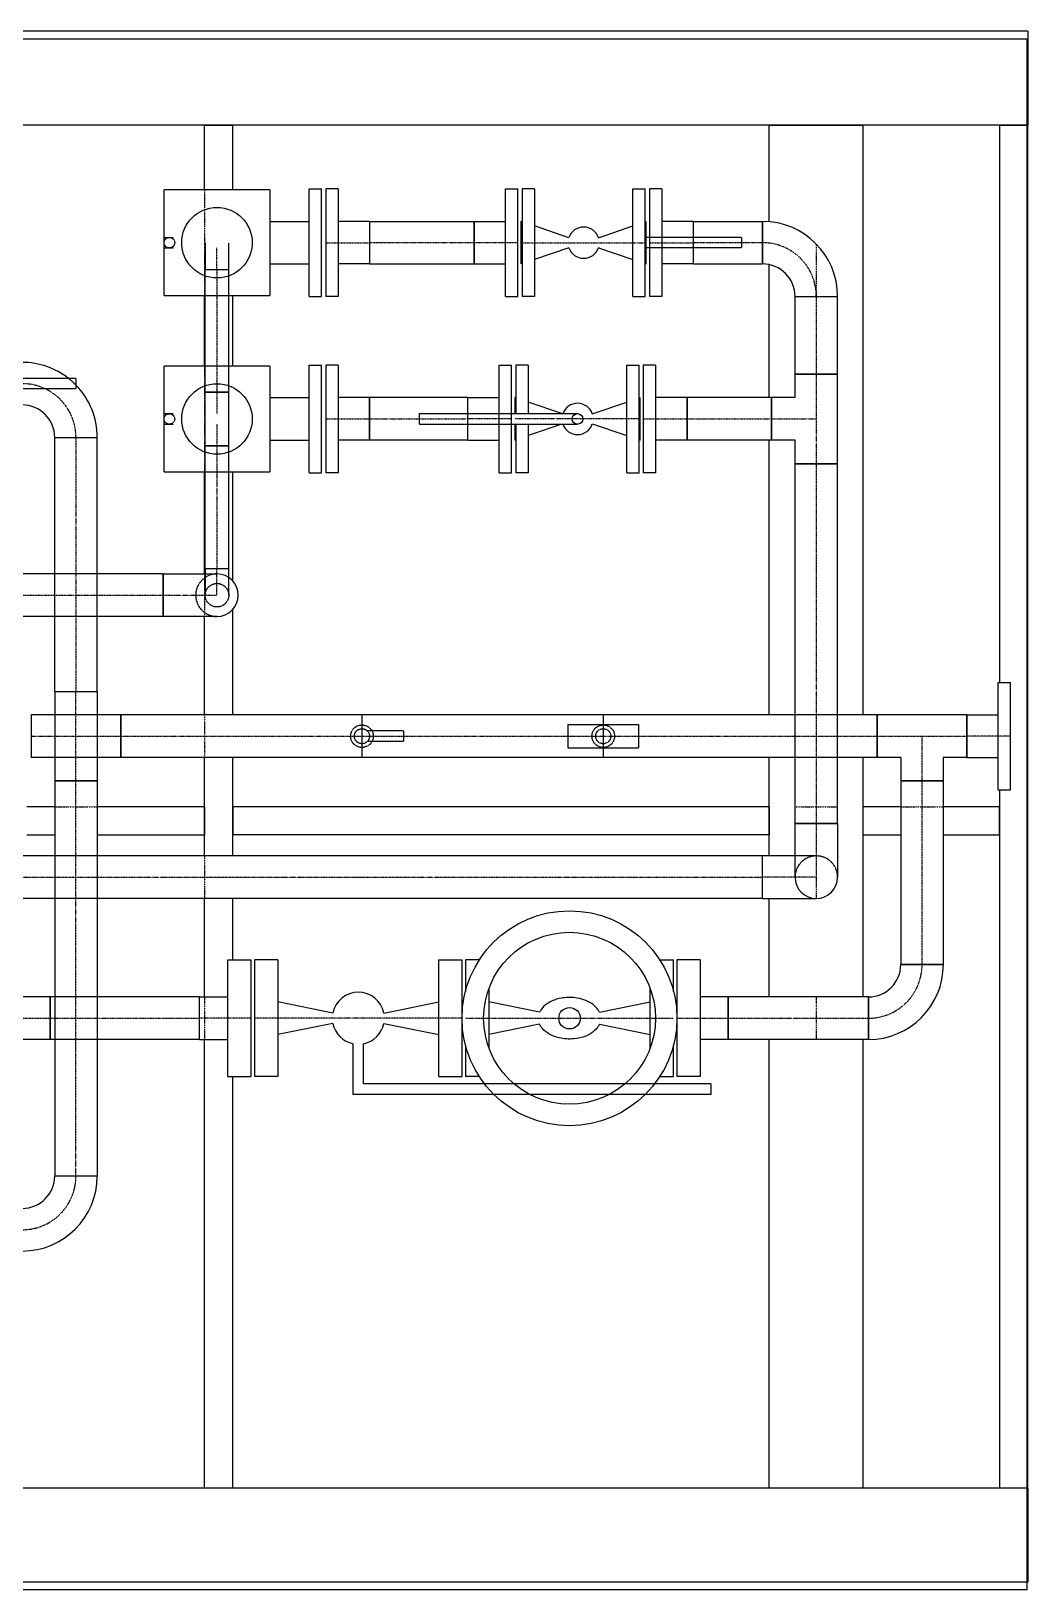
# Model space of a CAD drawing. Header units: millimetres. Extents: x -10011772 to -8149599, y 2847708 to 3434448.
# Drawn here: x -9486681 to -9483854, y 3161839 to 3166260 of the extents above; entities that cross this region are included whole.
import ezdxf

# ---------------------------------------------------------------- set-up
doc = ezdxf.new("R2010")
doc.units = ezdxf.units.MM
for name, pattern in [('DASHDOT2', [0.5, 0.25, -0.125, 0, -0.125]), ('DIVIDE2', [0.625, 0.25, -0.125, 0, -0.125, 0, -0.125]), ('HIDDEN2', [0.1875, 0.125, -0.0625])]:
    doc.linetypes.add(name, pattern=pattern)
doc.layers.add('总平面底图', color=9, linetype='Continuous')

# ---------------------------------------------------------------- blocks, each defined once
blk = doc.blocks.new('总平面底图 爆炸危险区 LOCATION I')
at = {"layer": '总平面底图', "linetype": 'Continuous'}
for p, q in [((232800, 119406.3), (226357, 119406.3)), ((232800, 119406.3), (232800, 119273)), ((232800, 119273), (230386, 119273)), ((231632.2, 119181.3), (231632.2, 119273)), ((231632.2, 119273), (231672.4, 119273)), ((231672.4, 119181.3), (231672.4, 119273)), ((232433.3, 119136), (232433.3, 119273)), ((232433.3, 119273), (232566.6, 119273)), ((232566.6, 118436.5), (232566.6, 119273)), ((232759.8, 119273), (232800, 119273)), ((232759.8, 119273), (232759.8, 118482.5)), ((232800, 117339.7), (232800, 119273)), ((231575, 119031.3), (231575, 119181.3)), ((231725, 119181.3), (231575, 119181.3)), ((231725, 119181.3), (231725, 119031.3)), ((231780.9, 119106.3), (231780.9, 119182.5)), ((231780.9, 119182.5), (231798.4, 119182.5)), ((231798.4, 119106.3), (231798.4, 119182.5)), ((231804.4, 119182.5), (231804.4, 119106.3)), ((231821.9, 119182.5), (231804.4, 119182.5)), ((231821.9, 119182.5), (231821.9, 119106.3)), ((232059.1, 119030.1), (232059.1, 119182.5)), ((232059.1, 119182.5), (232076.6, 119182.5)), ((232076.6, 119030.1), (232076.6, 119182.5)), ((232082.6, 119182.5), (232082.6, 119030.1)), ((232100.1, 119182.5), (232082.6, 119182.5)), ((232100.1, 119182.5), (232100.1, 119030.1)), ((232239.8, 119030.1), (232239.8, 119182.5)), ((232239.8, 119182.5), (232257.3, 119182.5)), ((232257.3, 119030.1), (232257.3, 119182.5)), ((232263.3, 119182.5), (232263.3, 119030.1)), ((232280.8, 119182.5), (232263.3, 119182.5)), ((232280.8, 119182.5), (232280.8, 119030.1)), ((231725, 119136.5), (231780.9, 119136.5)), ((231866.4, 119136.5), (231821.9, 119136.5)), ((231866.4, 119136.5), (231866.4, 119076.1)), ((231866.4, 119136.5), (232014.6, 119136.5)), ((231866.4, 119136.5), (231866.4, 119106.3)), ((232014.6, 119136.5), (232014.6, 119076.1)), ((232014.6, 119076.1), (232014.6, 119136.5)), ((232014.6, 119136.5), (232059.1, 119136.5)), ((232081.1, 119136.5), (232081.1, 119106.3)), ((232082.6, 119135.9), (232081.1, 119136.5)), ((232257.3, 119135.9), (232258.9, 119136.5)), ((232258.9, 119076.1), (232258.9, 119136.5)), ((232325.3, 119136.5), (232280.8, 119136.5)), ((232325.3, 119136.5), (232325.3, 119076.1)), ((232325.3, 119136.5), (232423.8, 119136.5)), ((232325.3, 119136.5), (232325.3, 119076.1)), ((232423.8, 119136.5), (232423.8, 119076.1)), ((232423.8, 119076.1), (232423.8, 119136.5)), ((232148.9, 119113.4), (232100.1, 119130)), ((232192.1, 119113.8), (232190.9, 119113.8)), ((232191, 119113.4), (232239.8, 119130)), ((232263.3, 119113.8), (232258.9, 119113.8)), ((231780.9, 119030.1), (231780.9, 119106.3)), ((231798.4, 119030.1), (231798.4, 119106.3)), ((231804.4, 119106.3), (231804.4, 119030.1)), ((231821.9, 119106.3), (231821.9, 119030.1)), ((231866.4, 119106.3), (231866.4, 119076.1)), ((232081.1, 119106.3), (232081.1, 119076.1)), ((232148.9, 119099.2), (232100.1, 119082.6)), ((232192.1, 119098.8), (232190.9, 119098.8)), ((232191, 119099.2), (232239.8, 119082.6)), ((232263.3, 119098.8), (232258.9, 119098.8)), ((231725, 119076.1), (231780.9, 119076.1)), ((231866.4, 119076.1), (231821.9, 119076.1)), ((231866.4, 119076.1), (232014.6, 119076.1)), ((232014.6, 119076.1), (232059.1, 119076.1)), ((232082.6, 119076.7), (232081.1, 119076.1)), ((232257.3, 119076.7), (232258.9, 119076.1)), ((232325.3, 119076.1), (232280.8, 119076.1)), ((232325.3, 119076.1), (232423.8, 119076.1)), ((232433.3, 118886.5), (232433.3, 119075.1)), ((231575, 119031.3), (231725, 119031.3)), ((231632.2, 118931.3), (231632.2, 119031.3)), ((231633.3, 118931.3), (231633.3, 119031.3)), ((231666.7, 118931.3), (231666.7, 119031.3)), ((231672.4, 118931.3), (231672.4, 119031.3)), ((231780.9, 119030.1), (231798.4, 119030.1)), ((231821.9, 119030.1), (231804.4, 119030.1)), ((232059.1, 119030.1), (232076.6, 119030.1)), ((232100.1, 119030.1), (232082.6, 119030.1)), ((232239.8, 119030.1), (232257.3, 119030.1)), ((232280.8, 119030.1), (232263.3, 119030.1)), ((232469.8, 119030.1), (232530.1, 119030.1)), ((232469.8, 119030.1), (232530.1, 119030.1)), ((232469.8, 118919.8), (232469.8, 119030.1)), ((232530.1, 118919.8), (232530.1, 119030.1)), ((231575, 118781.3), (231575, 118931.3)), ((231725, 118931.3), (231575, 118931.3)), ((231725, 118931.3), (231725, 118781.3)), ((231780.9, 118856.3), (231780.9, 118932.5)), ((231780.9, 118932.5), (231798.4, 118932.5)), ((231798.4, 118856.3), (231798.4, 118932.5)), ((231804.4, 118932.5), (231804.4, 118856.3)), ((231821.9, 118932.5), (231804.4, 118932.5)), ((231821.9, 118932.5), (231821.9, 118856.3)), ((232050.4, 118863.8), (232050.4, 118932.5)), ((232050.4, 118932.5), (232067.9, 118932.5)), ((232067.9, 118863.8), (232067.9, 118932.5)), ((232073.9, 118932.5), (232073.9, 118863.8)), ((232091.4, 118932.5), (232073.9, 118932.5)), ((232091.4, 118932.5), (232091.4, 118863.8)), ((232231.1, 118856.3), (232231.1, 118932.5)), ((232231.1, 118932.5), (232248.6, 118932.5)), ((232248.6, 118856.3), (232248.6, 118932.5)), ((232254.6, 118932.5), (232254.6, 118856.3)), ((232272.1, 118932.5), (232254.6, 118932.5)), ((232272.1, 118932.5), (232272.1, 118856.3)), ((232530.1, 118919.8), (232469.8, 118919.8)), ((232469.8, 118886.5), (232469.8, 118919.8)), ((232469.8, 118919.8), (232530.1, 118919.8)), ((232530.1, 118792.8), (232530.1, 118919.8)), ((231450, 118913.8), (230950, 118913.8)), ((231450, 118898.8), (230950, 118898.8)), ((231450, 118913.8), (231450, 118906.3)), ((231450, 118906.3), (231450, 118898.8)), ((231725, 118886.5), (231780.9, 118886.5)), ((231866.4, 118886.5), (231821.9, 118886.5)), ((231866.4, 118856.3), (231866.4, 118886.5)), ((232005.9, 118886.5), (231866.4, 118886.5)), ((231866.4, 118886.5), (231866.4, 118856.3)), ((232005.9, 118863.8), (232005.9, 118886.5)), ((232005.9, 118863.8), (232005.9, 118886.5)), ((232005.9, 118886.5), (232050.4, 118886.5)), ((232072.4, 118886.5), (232072.4, 118863.8)), ((232073.9, 118885.9), (232072.4, 118886.5)), ((232139.2, 118863.8), (232091.4, 118880)), ((232182.3, 118863.4), (232231.1, 118880)), ((232248.6, 118885.9), (232250.2, 118886.5)), ((232250.2, 118826.1), (232250.2, 118886.5)), ((232316.6, 118886.5), (232272.1, 118886.5)), ((232316.6, 118826.1), (232316.6, 118886.5)), ((232436.5, 118886.5), (232316.6, 118886.5)), ((232316.6, 118886.5), (232316.6, 118856.3)), ((232436.5, 118826.1), (232436.5, 118886.5)), ((232436.5, 118886.5), (232436.5, 118856.3)), ((232469.8, 118886.5), (232436.5, 118886.5)), ((231780.9, 118780.1), (231780.9, 118856.3)), ((231798.4, 118780.1), (231798.4, 118856.3)), ((231804.4, 118856.3), (231804.4, 118780.1)), ((231821.9, 118856.3), (231821.9, 118780.1)), ((231866.4, 118826.1), (231866.4, 118856.3)), ((231866.4, 118856.3), (231866.4, 118826.1)), ((231937.4, 118856.3), (231937.4, 118863.8)), ((231937.4, 118863.8), (232161.3, 118863.8)), ((231937.4, 118848.8), (231937.4, 118856.3)), ((231937.4, 118848.8), (232161.3, 118848.8)), ((232005.9, 118826.1), (232005.9, 118848.8)), ((232005.9, 118826.1), (232005.9, 118848.8)), ((232050.4, 118780.1), (232050.4, 118848.8)), ((232067.9, 118780.1), (232067.9, 118848.8)), ((232072.4, 118848.8), (232072.4, 118826.1)), ((232073.9, 118848.8), (232073.9, 118780.1)), ((232091.4, 118848.8), (232091.4, 118780.1)), ((232139.2, 118848.8), (232091.4, 118832.6)), ((232182.3, 118849.2), (232231.1, 118832.6)), ((232231.1, 118780.1), (232231.1, 118856.3)), ((232248.6, 118780.1), (232248.6, 118856.3)), ((232254.6, 118856.3), (232254.6, 118780.1)), ((232272.1, 118856.3), (232272.1, 118780.1)), ((232316.6, 118856.3), (232316.6, 118826.1)), ((232436.5, 118856.3), (232436.5, 118826.1)), ((231419.8, 118830.1), (231480.1, 118830.1)), ((231419.8, 118830.1), (231450, 118830.1)), ((231419.8, 118636.5), (231419.8, 118830.1)), ((231450, 118830.1), (231480.1, 118830.1)), ((231480.1, 118636.5), (231480.1, 118830.1)), ((231725, 118826.1), (231780.9, 118826.1)), ((231866.4, 118826.1), (231821.9, 118826.1)), ((232005.9, 118826.1), (231866.4, 118826.1)), ((232005.9, 118826.1), (232050.4, 118826.1)), ((232073.9, 118826.7), (232072.4, 118826.1)), ((232248.6, 118826.7), (232250.2, 118826.1)), ((232316.6, 118826.1), (232272.1, 118826.1)), ((232436.5, 118826.1), (232316.6, 118826.1)), ((232433.3, 118436.5), (232433.3, 118826.1)), ((232469.8, 118826.1), (232436.5, 118826.1)), ((232469.8, 118792.8), (232469.8, 118826.1)), ((231575, 118781.3), (231725, 118781.3)), ((231632.2, 118636.5), (231632.2, 118781.3)), ((231633.3, 118644.4), (231633.3, 118781.3)), ((231666.7, 118644.4), (231666.7, 118781.3)), ((231672.4, 118626.5), (231672.4, 118781.3)), ((232469.8, 118792.8), (232530.1, 118792.8)), ((232469.8, 118282.5), (232469.8, 118792.8)), ((232530.1, 118792.8), (232469.8, 118792.8)), ((232530.1, 118282.5), (232530.1, 118792.8)), ((231780.9, 118780.1), (231798.4, 118780.1)), ((231821.9, 118780.1), (231804.4, 118780.1)), ((232050.4, 118780.1), (232067.9, 118780.1)), ((232091.4, 118780.1), (232073.9, 118780.1)), ((232231.1, 118780.1), (232248.6, 118780.1)), ((232272.1, 118780.1), (232254.6, 118780.1)), ((231573.8, 118636.5), (229763.5, 118636.5)), ((231573.8, 118576.1), (231573.8, 118636.5)), ((231573.8, 118636.5), (231573.8, 118576.1)), ((231573.8, 118636.5), (231650, 118636.5)), ((231633.3, 118644.4), (231650, 118644.4)), ((231633.3, 118644.4), (231633.3, 118636.5)), ((231633.3, 118644.4), (231666.7, 118644.4)), ((231650, 118644.4), (231666.7, 118644.4)), ((231666.7, 118631.4), (231666.7, 118644.4)), ((231672.4, 118436.5), (231672.4, 118586.1)), ((231573.8, 118576.1), (229763.5, 118576.1)), ((231419.8, 118469.8), (231419.8, 118576.1)), ((231480.1, 118469.8), (231480.1, 118576.1)), ((231650, 118576.1), (231573.8, 118576.1)), ((231632.2, 118436.5), (231632.2, 118576.1)), ((232757.9, 118406.3), (232757.9, 118482.5)), ((232757.9, 118482.5), (232775.4, 118482.5)), ((232775.4, 118406.3), (232775.4, 118482.5)), ((231419.8, 118469.8), (231450, 118469.8)), ((231419.8, 118469.8), (231419.8, 118436.5)), ((231419.8, 118469.8), (231450, 118469.8)), ((231450, 118469.8), (231480.1, 118469.8)), ((231450, 118469.8), (231480.1, 118469.8)), ((231480.1, 118469.8), (231480.1, 118436.5)), ((231386.5, 118436.5), (231386.5, 118376.1)), ((231513.5, 118436.5), (231386.5, 118436.5)), ((231513.5, 118406.3), (231513.5, 118436.5)), ((231855.6, 118436.5), (231513.5, 118436.5)), ((231513.5, 118436.5), (231513.5, 118376.1)), ((231855.6, 118436.5), (231855.6, 118376.1)), ((232197.8, 118436.5), (231855.6, 118436.5)), ((232197.8, 118436.5), (232197.8, 118376.1)), ((232469.8, 118436.5), (232197.8, 118436.5)), ((232586.5, 118436.5), (232530.1, 118436.5)), ((232586.5, 118436.5), (232586.5, 118376.1)), ((232713.5, 118436.5), (232586.5, 118436.5)), ((232586.5, 118406.3), (232586.5, 118436.5)), ((232713.5, 118436.5), (232713.5, 118376.1)), ((232713.5, 118406.3), (232713.5, 118436.5)), ((232713.5, 118436.5), (232757.9, 118436.5)), ((231513.5, 118376.1), (231513.5, 118406.3)), ((232147.8, 118423), (232197.8, 118423)), ((232147.8, 118423), (232147.8, 118389.7)), ((232197.8, 118423), (232247.8, 118423)), ((232247.8, 118423), (232247.8, 118389.7)), ((232586.5, 118376.1), (232586.5, 118406.3)), ((232713.5, 118376.1), (232713.5, 118406.3)), ((232757.9, 118330.1), (232757.9, 118406.3)), ((232775.4, 118330.1), (232775.4, 118406.3)), ((232147.8, 118389.7), (232197.8, 118389.7)), ((232197.8, 118389.7), (232247.8, 118389.7)), ((231513.5, 118376.1), (231386.5, 118376.1)), ((231419.8, 118376.1), (231419.8, 118342.8)), ((231480.1, 118376.1), (231480.1, 118342.8)), ((231855.6, 118376.1), (231513.5, 118376.1)), ((231632.2, 118236.5), (231632.2, 118376.1)), ((231672.4, 118236.5), (231672.4, 118376.1)), ((232197.8, 118376.1), (231855.6, 118376.1)), ((232469.8, 118376.1), (232197.8, 118376.1)), ((232433.3, 118236.5), (232433.3, 118376.1)), ((232586.5, 118376.1), (232530.1, 118376.1)), ((232566.6, 118036.5), (232566.6, 118376.1)), ((232619.8, 118376.1), (232586.5, 118376.1)), ((232619.8, 118376.1), (232619.8, 118342.8)), ((232713.5, 118376.1), (232680.1, 118376.1)), ((232680.1, 118376.1), (232680.1, 118342.8)), ((232713.5, 118376.1), (232757.9, 118376.1)), ((231419.8, 118342.8), (231450, 118342.8)), ((231450, 118342.8), (231419.8, 118342.8)), ((231419.8, 118342.8), (231419.8, 118236.5)), ((231450, 118342.8), (231480.1, 118342.8)), ((231480.1, 118342.8), (231450, 118342.8)), ((231480.1, 118342.8), (231480.1, 118236.5)), ((232680.1, 118342.8), (232619.8, 118342.8)), ((232619.8, 118342.8), (232619.8, 118082.5)), ((232619.8, 118342.8), (232650, 118342.8)), ((232650, 118342.8), (232680.1, 118342.8)), ((232680.1, 118342.8), (232680.1, 118082.5)), ((232757.9, 118330.1), (232775.4, 118330.1)), ((232759.8, 118330.1), (232759.8, 117339.7)), ((231419.8, 118306.3), (231380.1, 118306.3)), ((231632.2, 118306.3), (231480.1, 118306.3)), ((231632.2, 118306.3), (231632.2, 118266.2)), ((232433.3, 118306.3), (231672.4, 118306.3)), ((231672.4, 118306.3), (231672.4, 118266.2)), ((232433.3, 118306.3), (232433.3, 118266.2)), ((232566.6, 118266.2), (232566.6, 118306.3)), ((232619.8, 118306.3), (232566.6, 118306.3)), ((232759.8, 118306.3), (232680.1, 118306.3)), ((232759.8, 118266.2), (232759.8, 118306.3)), ((232530.1, 118282.5), (232469.8, 118282.5)), ((232469.8, 118206.3), (232469.8, 118282.5)), ((232469.8, 118282.5), (232530.1, 118282.5)), ((232530.1, 118282.5), (232530.1, 118206.3)), ((231380.1, 118266.2), (231419.8, 118266.2)), ((231480.1, 118266.2), (231632.2, 118266.2)), ((232433.3, 118266.2), (231672.4, 118266.2)), ((232566.6, 118266.2), (232619.8, 118266.2)), ((232680.1, 118266.2), (232759.8, 118266.2)), ((232423.8, 118236.5), (229730.1, 118236.5)), ((232423.8, 118206.3), (232423.8, 118236.5)), ((232423.8, 118206.3), (232423.8, 118236.5)), ((232469.8, 118236.5), (232423.8, 118236.5)), ((232423.8, 118176.1), (232423.8, 118206.3)), ((232423.8, 118176.1), (232423.8, 118206.3)), ((232423.8, 118176.1), (229730.1, 118176.1)), ((231419.8, 118176.1), (231419.8, 118036.5)), ((231480.1, 118176.1), (231480.1, 118036.5)), ((231632.2, 118036.5), (231632.2, 118176.1)), ((231672.4, 118088.9), (231672.4, 118176.1)), ((232423.8, 118176.1), (232500, 118176.1)), ((232433.3, 118036.5), (232433.3, 118176.1)), ((231665.2, 117923.8), (231665.2, 118088.9)), ((231665.2, 118088.9), (231698.6, 118088.9)), ((231698.6, 117923.8), (231698.6, 118088.9)), ((231703, 118088.9), (231703, 117923.8)), ((231736.4, 118088.9), (231703, 118088.9)), ((231736.4, 118088.9), (231736.4, 117923.8)), ((231964.6, 117923.8), (231964.6, 118088.9)), ((231964.6, 118088.9), (231997.9, 118088.9)), ((231997.9, 118017), (231997.9, 118088.9)), ((232002.4, 118088.9), (232002.4, 118044.3)), ((232021.8, 118088.9), (232002.4, 118088.9)), ((232278.1, 118088.9), (232297.5, 118088.9)), ((232297.5, 118044.3), (232297.5, 118088.9)), ((232302, 118088.9), (232302, 118017)), ((232335.3, 118088.9), (232302, 118088.9)), ((232335.3, 118088.9), (232335.3, 118006.3)), ((232680.1, 118082.5), (232619.8, 118082.5)), ((232619.8, 118082.5), (232680.1, 118082.5)), ((231413.5, 118036.5), (231286.5, 118036.5)), ((231413.5, 118036.5), (231413.5, 117976.1)), ((231413.5, 117976.1), (231413.5, 118036.5)), ((231625.4, 118036.5), (231413.5, 118036.5)), ((231625.4, 117976.1), (231625.4, 118036.5)), ((231625.4, 118036.5), (231665.2, 118036.5)), ((231625.4, 117976.1), (231625.4, 118036.5)), ((231814.4, 118013.7), (231736.4, 118029.6)), ((231886.6, 118013.7), (231964.6, 118029.6)), ((232035.7, 118048.9), (232035.7, 118006.3)), ((232107.6, 118015), (232035.7, 118029.7)), ((232192.3, 118015), (232264.2, 118029.7)), ((232264.2, 118006.3), (232264.2, 118048.9)), ((232375.1, 118036.5), (232335.3, 118036.5)), ((232375.1, 118036.5), (232375.1, 118006.3)), ((232375.1, 117976.1), (232375.1, 118036.5)), ((232573.8, 118036.5), (232375.1, 118036.5)), ((232573.8, 118036.5), (232573.8, 117976.1)), ((232573.8, 117976.1), (232573.8, 118036.5)), ((231814.4, 117998.9), (231736.4, 117983)), ((231886.6, 117998.9), (231964.6, 117983)), ((231997.9, 117923.8), (231997.9, 117995.6)), ((232035.7, 118006.3), (232035.7, 117963.7)), ((232107.6, 117997.7), (232035.7, 117983)), ((232192.3, 117997.7), (232264.2, 117983)), ((232264.2, 117963.7), (232264.2, 118006.3)), ((232302, 117995.6), (232302, 117923.8)), ((232335.3, 118006.3), (232335.3, 117923.8)), ((232375.1, 118006.3), (232375.1, 117976.1)), ((231413.5, 117976.1), (231286.5, 117976.1)), ((231625.4, 117976.1), (231413.5, 117976.1)), ((231419.8, 117976.1), (231419.8, 117782.5)), ((231480.1, 117976.1), (231480.1, 117782.5)), ((231625.4, 117976.1), (231665.2, 117976.1)), ((231632.2, 117339.7), (231632.2, 117976.1)), ((231843, 117898.3), (231843, 117970.2)), ((231858, 117913.3), (231858, 117970.2)), ((232002.4, 117968.3), (232002.4, 117923.8)), ((232297.5, 117923.8), (232297.5, 117968.3)), ((232375.1, 117976.1), (232335.3, 117976.1)), ((232573.8, 117976.1), (232375.1, 117976.1)), ((232433.3, 117339.7), (232433.3, 117976.1)), ((232566.6, 117339.7), (232566.6, 117976.1)), ((231665.2, 117923.8), (231698.6, 117923.8)), ((231672.4, 117339.7), (231672.4, 117923.8)), ((231736.4, 117923.8), (231703, 117923.8)), ((231964.6, 117923.8), (231997.9, 117923.8)), ((232021.8, 117923.8), (232002.4, 117923.8)), ((232278.1, 117923.8), (232297.5, 117923.8)), ((232335.3, 117923.8), (232302, 117923.8)), ((231858, 117898.3), (231843, 117898.3)), ((232029.2, 117913.3), (231858, 117913.3)), ((232042.4, 117898.3), (231858, 117898.3)), ((232228.8, 117913.3), (232071.1, 117913.3)), ((232206.5, 117898.3), (232093.4, 117898.3)), ((232350.5, 117898.3), (232257.5, 117898.3)), ((232350.5, 117913.3), (232270.7, 117913.3)), ((232350.5, 117913.3), (232350.5, 117898.3)), ((231480.1, 117782.5), (231419.8, 117782.5)), ((231450, 117782.5), (231419.8, 117782.5)), ((231480.1, 117782.5), (231450, 117782.5)), ((232800, 117339.7), (230386, 117339.7)), ((231672.4, 117339.7), (231632.2, 117339.7)), ((232566.6, 117339.7), (232433.3, 117339.7)), ((232800, 117339.7), (232759.8, 117339.7)), ((232800, 117339.7), (232800, 117206.3)), ((232800, 117206.3), (226009.3, 117206.3))]:
    blk.add_line(p, q, dxfattribs=at)
at = {"layer": '总平面底图'}
for p, q in [((224298.7, 119395.6), (232798.7, 119395.6)), ((232798.7, 119395.6), (232798.7, 117195.6)), ((232798.7, 117195.6), (224298.7, 117195.6))]:
    blk.add_line(p, q, dxfattribs=at)
at = {"layer": '总平面底图', "linetype": 'DASHDOT2'}
for p, q in [((231632.2, 119181.3), (231632.2, 119031.3)), ((232500, 119104.3), (232500, 119030.1)), ((231632.2, 118931.3), (231632.2, 118781.3)), ((231632.2, 118636.5), (231632.2, 118576.1)), ((231632.2, 118436.5), (231632.2, 118376.1)), ((231419.8, 118306.3), (231480.1, 118306.3)), ((232469.8, 118306.3), (232500, 118306.3)), ((232500, 118306.3), (232530.1, 118306.3)), ((232619.8, 118306.3), (232680.1, 118306.3)), ((231632.2, 118236.5), (231632.2, 118176.1)), ((232500, 118206.3), (232500, 118176.1)), ((231632.2, 118036.5), (231632.2, 117976.1)), ((232500, 118036.5), (232500, 117976.1))]:
    blk.add_line(p, q, dxfattribs=at)
at = {"layer": '总平面底图', "linetype": 'HIDDEN2'}
for p, q in [((231575, 119113.8), (231588.5, 119113.8)), ((232393.8, 119113.8), (232263.3, 119113.8)), ((232393.8, 119113.8), (232393.8, 119098.8)), ((231575, 119098.8), (231588.5, 119098.8)), ((231633.3, 119106.3), (231633.3, 119068.2)), ((231666.7, 119068.2), (231666.7, 119106.3)), ((232393.8, 119098.8), (232263.3, 119098.8)), ((231633.3, 119068.2), (231666.7, 119068.2)), ((231633.3, 119031.3), (231633.3, 119068.2)), ((231633.3, 119068.2), (231650, 119068.2)), ((231650, 119068.2), (231666.7, 119068.2)), ((231666.7, 119031.3), (231666.7, 119068.2)), ((231633.3, 118894.4), (231633.3, 118931.3)), ((231666.7, 118894.4), (231666.7, 118931.3)), ((231650, 118894.4), (231633.3, 118894.4)), ((231633.3, 118818.2), (231633.3, 118894.4)), ((231633.3, 118894.4), (231666.7, 118894.4)), ((231666.7, 118894.4), (231650, 118894.4)), ((231666.7, 118818.2), (231666.7, 118894.4)), ((231575, 118863.8), (231588.5, 118863.8)), ((231575, 118848.8), (231588.5, 118848.8)), ((232005.9, 118856.3), (232005.9, 118863.8)), ((232005.9, 118856.3), (232005.9, 118863.8)), ((232005.9, 118848.8), (232005.9, 118856.3)), ((232005.9, 118848.8), (232005.9, 118856.3)), ((232050.4, 118856.3), (232050.4, 118863.8)), ((232050.4, 118848.8), (232050.4, 118856.3)), ((232067.9, 118856.3), (232067.9, 118863.8)), ((232067.9, 118848.8), (232067.9, 118856.3)), ((231650, 118818.2), (231633.3, 118818.2)), ((231633.3, 118818.2), (231666.7, 118818.2)), ((231633.3, 118781.3), (231633.3, 118818.2)), ((231666.7, 118818.2), (231650, 118818.2)), ((231666.7, 118781.3), (231666.7, 118818.2)), ((231419.8, 118576.1), (231419.8, 118636.5)), ((231480.1, 118576.1), (231480.1, 118636.5)), ((231633.3, 118636.5), (231633.3, 118606.3)), ((231666.7, 118606.3), (231666.7, 118631.4)), ((231419.8, 118436.5), (231419.8, 118376.1)), ((231480.1, 118436.5), (231480.1, 118376.1)), ((232530.1, 118436.5), (232469.8, 118436.5)), ((231914.6, 118413.8), (231863.2, 118413.8)), ((231914.6, 118413.8), (231914.6, 118398.8)), ((231914.6, 118398.8), (231863.2, 118398.8)), ((232530.1, 118376.1), (232469.8, 118376.1)), ((231419.8, 118236.5), (231419.8, 118176.1)), ((231480.1, 118236.5), (231480.1, 118176.1)), ((232500, 118236.5), (232469.8, 118236.5)), ((231419.8, 118036.5), (231419.8, 117976.1)), ((231480.1, 118036.5), (231480.1, 117976.1)), ((231997.9, 117995.6), (231997.9, 118017)), ((232302, 118017), (232302, 118006.3)), ((232302, 118006.3), (232302, 117995.6)), ((232071.1, 117913.3), (232029.2, 117913.3)), ((232093.4, 117898.3), (232042.4, 117898.3)), ((232257.5, 117898.3), (232206.5, 117898.3)), ((232270.7, 117913.3), (232228.8, 117913.3))]:
    blk.add_line(p, q, dxfattribs=at)
at = {"layer": '总平面底图', "linetype": 'DIVIDE2'}
for p, q in [((231650, 119068.2), (231650, 119098.8)), ((231804.4, 119106.3), (231866.4, 119106.3)), ((232014.6, 119106.3), (231866.4, 119106.3)), ((232076.6, 119106.3), (232014.6, 119106.3)), ((232081.1, 119106.3), (232258.9, 119106.3)), ((232263.3, 119106.3), (232325.3, 119106.3)), ((232423.8, 119106.3), (232325.3, 119106.3)), ((232423.8, 119106.3), (232423.8, 119106.3)), ((232423.8, 119106.3), (232423.8, 119106.3)), ((231650, 119068.2), (231650, 119031.3)), ((231650, 119068.2), (231650, 119068.2)), ((231650, 119068.2), (231650, 119068.2)), ((231650, 119031.3), (231650, 118931.3)), ((232500, 119030.1), (232500, 119030.1)), ((232500, 119030.1), (232500, 119030.1)), ((232500, 119030.1), (232500, 118919.8)), ((231650, 118931.3), (231650, 118894.4)), ((232500, 118919.8), (232500, 118919.8)), ((232500, 118919.8), (232500, 118792.8)), ((231650, 118894.4), (231650, 118863.8)), ((231650, 118894.4), (231650, 118894.4)), ((231650, 118848.8), (231650, 118818.2)), ((231804.4, 118856.3), (231866.4, 118856.3)), ((231866.4, 118856.3), (231937.4, 118856.3)), ((231937.4, 118856.3), (232005.9, 118856.3)), ((232067.9, 118856.3), (232005.9, 118856.3)), ((232250.2, 118856.3), (232072.4, 118856.3)), ((232254.6, 118856.3), (232316.6, 118856.3)), ((232316.6, 118856.3), (232436.5, 118856.3)), ((232436.5, 118856.3), (232436.5, 118856.3)), ((232436.5, 118856.3), (232500, 118856.3)), ((231450, 118830.1), (231450, 118830.1)), ((231450, 118830.1), (231450, 118830.1)), ((231450, 118830.1), (231450, 118636.5)), ((231650, 118818.2), (231650, 118818.2)), ((231650, 118818.2), (231650, 118818.2)), ((231650, 118818.2), (231650, 118781.3)), ((231650, 118781.3), (231650, 118644.4)), ((232500, 118792.8), (232500, 118282.5)), ((232500, 118792.8), (232500, 118792.8)), ((232500, 118792.8), (232500, 118792.8)), ((231450, 118636.5), (231450, 118576.1)), ((231650, 118644.4), (231650, 118644.4)), ((231650, 118644.4), (231650, 118644.4)), ((231650, 118636.5), (231650, 118644.4)), ((231650, 118606.3), (231650, 118636.5)), ((229763.5, 118606.3), (231573.8, 118606.3)), ((231573.8, 118606.3), (231573.8, 118606.3)), ((231573.8, 118606.3), (231573.8, 118606.3)), ((231573.8, 118606.3), (231650, 118606.3)), ((231450, 118576.1), (231450, 118469.8)), ((231450, 118436.5), (231450, 118469.8)), ((231450, 118469.8), (231450, 118469.8)), ((231450, 118469.8), (231450, 118469.8)), ((231450, 118376.1), (231450, 118436.5)), ((231386.5, 118406.3), (231386.5, 118406.3)), ((231386.5, 118406.3), (231513.5, 118406.3)), ((231513.5, 118406.3), (231513.4, 118406.3)), ((231513.4, 118406.3), (231513.4, 118406.3)), ((231513.5, 118406.3), (231855.6, 118406.3)), ((231855.6, 118406.3), (232147.8, 118406.3)), ((231855.6, 118406.3), (231855.6, 118406.3)), ((231855.6, 118406.3), (231855.6, 118406.3)), ((232147.8, 118406.3), (232197.8, 118406.3)), ((232197.8, 118406.3), (232197.8, 118406.3)), ((232197.8, 118406.3), (232197.8, 118406.3)), ((232197.8, 118406.3), (232247.8, 118406.3)), ((232247.8, 118406.3), (232469.8, 118406.3)), ((232469.8, 118406.3), (232530.1, 118406.3)), ((232530.1, 118406.3), (232586.5, 118406.3)), ((232586.5, 118406.3), (232713.5, 118406.3)), ((232586.5, 118406.3), (232586.5, 118406.3)), ((232650, 118342.8), (232650, 118406.3)), ((232713.5, 118406.3), (232713.4, 118406.3)), ((232713.4, 118406.3), (232713.4, 118406.3)), ((232775.4, 118406.3), (232713.5, 118406.3)), ((231450, 118342.8), (231450, 118376.1)), ((231450, 118342.8), (231450, 118342.8)), ((231450, 118236.5), (231450, 118342.8)), ((232650, 118082.5), (232650, 118342.8)), ((232650, 118342.8), (232650, 118342.8)), ((232500, 118282.5), (232500, 118282.5)), ((232500, 118282.5), (232500, 118282.5)), ((232500, 118282.5), (232500, 118206.3)), ((231450, 118176.1), (231450, 118236.5)), ((229730.1, 118206.3), (232423.8, 118206.3)), ((232423.8, 118206.3), (232423.8, 118206.3)), ((232423.8, 118206.3), (232423.8, 118206.3)), ((232469.8, 118206.3), (232423.8, 118206.3)), ((232500, 118206.3), (232469.8, 118206.3)), ((231450, 118036.5), (231450, 118176.1)), ((232650, 118082.5), (232650, 118082.5)), ((232650, 118082.5), (232650, 118082.5)), ((231450, 117976.1), (231450, 118036.5)), ((231286.5, 118006.3), (231413.5, 118006.3)), ((231413.4, 118006.3), (231413.4, 118006.3)), ((231413.5, 118006.3), (231413.4, 118006.3)), ((231413.5, 118006.3), (231625.4, 118006.3)), ((231698.6, 118006.3), (231625.4, 118006.3)), ((231997.6, 118006.3), (231703, 118006.3)), ((231997.9, 118006.3), (231997.6, 118006.3)), ((232002.4, 118006.3), (232297.5, 118006.3)), ((232302, 118006.3), (232302.4, 118006.3)), ((232302.4, 118006.3), (232375.1, 118006.3)), ((232375.1, 118006.3), (232573.8, 118006.3)), ((232573.8, 118006.3), (232573.8, 118006.3)), ((232573.8, 118006.3), (232573.8, 118006.3)), ((231450, 117782.5), (231450, 117976.1)), ((231450, 117782.5), (231450, 117782.5)), ((231450, 117782.5), (231450, 117782.5))]:
    blk.add_line(p, q, dxfattribs=at)
at = {"layer": '总平面底图', "linetype": 'Continuous'}
for centre, radius in [((231650, 119106.3), 50), ((231650, 118856.3), 50), ((232161.3, 118856.3), 7.5), ((232150, 118006.3), 152.4), ((232150, 118006.3), 121.9), ((232150, 118006.3), 15.2)]:
    blk.add_circle(centre, radius, dxfattribs=at)
at = {"layer": '总平面底图', "linetype": 'HIDDEN2'}
for centre, radius in [((231582.5, 119106.3), 7.5), ((231582.5, 118856.3), 7.5), ((231650, 118606.3), 16.7), ((231650, 118606.3), 16.7), ((231855.6, 118406.3), 16), ((231855.6, 118406.3), 10.7), ((232197.8, 118406.3), 16), ((232197.8, 118406.3), 10.7)]:
    blk.add_circle(centre, radius, dxfattribs=at)
at = {"layer": '总平面底图', "linetype": 'Continuous'}
for centre, radius, start, end in [((232423.8, 119030.1), 106.4, 0, 90), ((232170, 119106.3), 22.2, 18.7413, 161.2587), ((232170, 119106.3), 22.2, 198.7413, 341.2587), ((232423.8, 119030.1), 46, 0, 90), ((231373.8, 118830.1), 106.4, 51.8997, 90), ((231373.8, 118830.1), 106.4, 0, 44.2405), ((231373.8, 118830.1), 46, 0, 90), ((232161.3, 118856.3), 22.2, 18.7413, 160.2779), ((232161.3, 118856.3), 22.2, 199.7221, 341.2587), ((231650, 118606.3), 30.2, 270, 90), ((231650, 118606.3), 30.2, 270, 90), ((232500, 118206.3), 30.2, 180, 0), ((232500, 118206.3), 30.2, 180, 0), ((232573.8, 118082.5), 106.4, 270, 0), ((232573.8, 118082.5), 46, 270, 0), ((231850.5, 118006.3), 36.9, 11.5612, 168.4388), ((231850.5, 118006.3), 36.9, 191.5612, 258.2605), ((231850.5, 118006.3), 36.9, 281.7395, 348.4388), ((231373.8, 117782.5), 106.4, 270, 0), ((231373.8, 117782.5), 46, 270, 0)]:
    blk.add_arc(centre, radius, start, end, dxfattribs=at)
at = {"layer": '总平面底图', "linetype": 'DIVIDE2'}
for centre, start, end in [((232423.8, 119030.1), 0, 90), ((231373.8, 118830.1), 64.3658, 90), ((231373.8, 118830.1), 0, 64.3658), ((232573.8, 118082.5), 270, 0), ((231373.8, 117782.5), 270, 0)]:
    blk.add_arc(centre, 76.2, start, end, dxfattribs=at)
at = {"layer": '总平面底图', "linetype": 'HIDDEN2'}
for centre, radius, start, end in [((231373.8, 118830.1), 106.4, 44.2405, 51.8997), ((231650, 118606.3), 30.2, 90, 180), ((231650, 118606.3), 30.2, 180, 270), ((232500, 118206.3), 30.2, 0, 180)]:
    blk.add_arc(centre, radius, start, end, dxfattribs=at)
at = {"layer": '总平面底图', "linetype": 'Continuous'}
for points in [[(232135.4, 118034.2), (232129.1, 118032.7), (232123.3, 118030.3), (232118.6, 118027.1)], [(232156.1, 118035.5), (232149.1, 118036.2), (232142, 118035.7), (232135.4, 118034.2)], [(232173, 118031.5), (232167.8, 118033.6), (232162, 118035), (232156.1, 118035.5)], [(232183.8, 118025.3), (232180.7, 118027.8), (232177.1, 118029.9), (232173, 118031.5)], [(232109.8, 118018.8), (232109, 118017.6), (232108.2, 118016.3), (232107.6, 118015)], [(232118.6, 118027.1), (232115, 118024.7), (232112, 118021.9), (232109.8, 118018.8)], [(232190, 118018.8), (232188.4, 118021.2), (232186.3, 118023.3), (232183.8, 118025.3)], [(232192.3, 118015), (232191.7, 118016.3), (232190.9, 118017.6), (232190, 118018.8)], [(232109.8, 117993.8), (232109, 117995), (232108.2, 117996.3), (232107.6, 117997.7)], [(232118.6, 117985.5), (232115, 117987.9), (232112, 117990.7), (232109.8, 117993.8)], [(232135.4, 117978.4), (232129.1, 117979.9), (232123.3, 117982.3), (232118.6, 117985.5)], [(232183.8, 117987.3), (232180.7, 117984.8), (232177.1, 117982.7), (232173, 117981.1)], [(232190, 117993.8), (232188.4, 117991.4), (232186.3, 117989.3), (232183.8, 117987.3)], [(232192.3, 117997.7), (232191.7, 117996.3), (232190.9, 117995), (232190, 117993.8)], [(232156.1, 117977.1), (232149.1, 117976.4), (232142, 117976.9), (232135.4, 117978.4)], [(232173, 117981.1), (232167.8, 117979), (232162, 117977.6), (232156.1, 117977.1)]]:
    blk.add_open_spline(points, degree=3, dxfattribs=at)

msp = doc.modelspace()

# ---------------------------------------------------------------- block references
at = {"layer": '总平面底图', "xscale": 2, "yscale": 2, "zscale": 2}
msp.add_blockref('总平面底图 爆炸危险区 LOCATION I', (-9949454.3, 2927447.9), dxfattribs=at)

doc.saveas('drawing.dxf')
